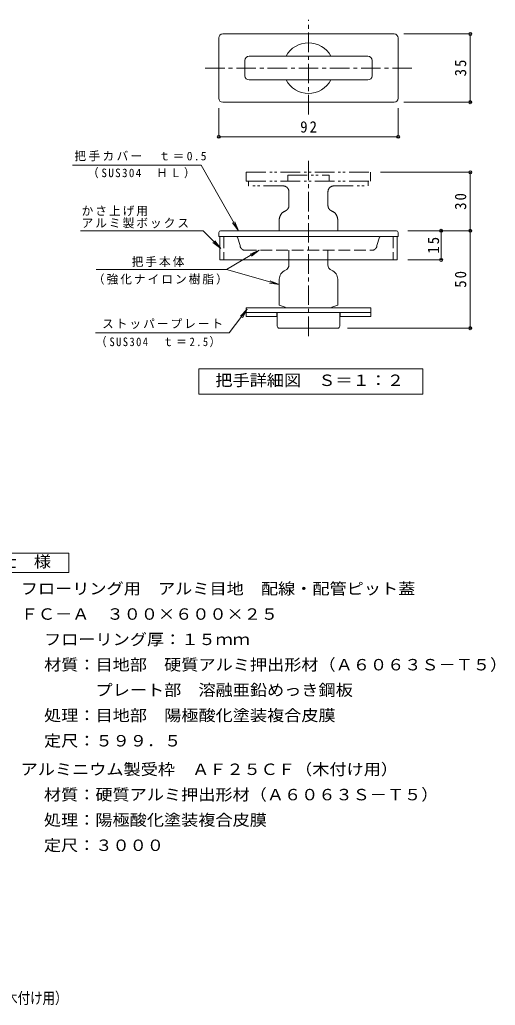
# Model space of a CAD drawing. Units: millimetres, scale not verified, with parts at other scales. Extents: x -1520 to 1548, y -1373 to 1156.
# Drawn here: x 328 to 1548, y -1373 to 1156 of the extents above; entities that cross this region are included whole.
import ezdxf
from ezdxf.enums import TextEntityAlignment as Align

# ---------------------------------------------------------------- set-up
doc = ezdxf.new("R2010")
doc.units = ezdxf.units.MM
doc.header["$LTSCALE"] = 10
doc.header["$PDMODE"] = 32
doc.header["$PDSIZE"] = 8
for name, pattern in [('CHAIN1', [8, 5, -1, 1, -1]), ('DASHED3', [4, 3, -1]), ('DOUBLE_CHAIN1', [8.8, 5, -1, 0.6, -0.6, 0.6, -1])]:
    doc.linetypes.add(name, pattern=pattern)
for name, color, linetype, lineweight in [('C-0', 3, 'Continuous', 9), ('C-4', 7, 'Continuous', 9), ('C-5', 7, 'Continuous', 9), ('C-A', 3, 'Continuous', 9), ('D-5', 7, 'Continuous', 9)]:
    doc.layers.add(name, color=color, linetype=linetype, lineweight=lineweight)
doc.layers.add('F-5_F-5ﾚｲﾔ', color=2, linetype='Continuous')
doc.styles.add('ＭＳ ゴシック', font='')
doc.styles.get('ＭＳ ゴシック').set_extended_font_data('MS Gothic')

msp = doc.modelspace()

# ---------------------------------------------------------------- linework, layer by layer
at = {"layer": 'C-0', "linetype": 'CHAIN1'}
for p, q in [((1068.61, 913.07), (1068.61, 1156.25)), ((803.78, 1032.08), (1335.02, 1032.08))]:
    msp.add_line(p, q, dxfattribs=at)
at = {"layer": 'C-0'}
for p, q in [((1288.61, 1119.58), (848.61, 1119.58)), ((838.61, 954.58), (838.61, 1109.58)), ((1298.61, 954.58), (1298.61, 1109.58)), ((1220.61, 1062.58), (916.61, 1062.58)), ((905.61, 1012.58), (905.61, 1051.58)), ((1231.61, 1012.58), (1231.61, 1051.58)), ((1220.61, 1001.58), (916.61, 1001.58)), ((848.61, 944.58), (1288.61, 944.58)), ((1018.61, 527.08), (1018.61, 539.58)), ((1118.61, 527.08), (1118.61, 539.58)), ((993.61, 490.08), (993.61, 424.08)), ((1143.61, 490), (1143.61, 424.08)), ((908.61, 417.08), (1228.61, 417.08)), ((908.61, 417.08), (908.61, 394.58)), ((993.61, 424.08), (1008.61, 418.58)), ((1008.61, 418.58), (1008.61, 417.08)), ((1143.61, 424.08), (1128.61, 418.58)), ((1128.61, 418.58), (1128.61, 417.08)), ((1228.61, 417.08), (1228.61, 394.58)), ((908.61, 404.58), (1228.61, 404.58)), ((908.61, 394.58), (987.36, 394.58)), ((987.36, 404.58), (987.36, 394.58)), ((988.61, 369.58), (988.61, 404.58)), ((1148.61, 369.58), (1148.61, 404.58)), ((1149.86, 404.58), (1149.86, 394.58)), ((1149.86, 394.58), (1228.61, 394.58)), ((1143.61, 364.58), (993.61, 364.58))]:
    msp.add_line(p, q, dxfattribs=at)
at = {"layer": 'C-0', "linetype": 'DOUBLE_CHAIN1'}
for p, q in [((909.11, 764.58), (1228.11, 764.58)), ((909.11, 764.58), (909.11, 742.08)), ((1228.11, 764.58), (1228.11, 742.08)), ((909.11, 742.08), (1228.11, 742.08)), ((915.11, 742.08), (915.11, 729.58)), ((1015.61, 757.08), (1121.61, 757.08)), ((1015.61, 757.08), (1015.61, 742.08)), ((1121.61, 757.08), (1121.61, 742.08)), ((1222.11, 742.08), (1222.11, 729.58)), ((1003.61, 729.58), (915.11, 729.58)), ((1018.61, 679.58), (1018.61, 714.58)), ((1118.61, 679.58), (1118.61, 714.58)), ((1133.61, 729.58), (1222.11, 729.58)), ((993.61, 642.58), (993.61, 614.58)), ((1143.61, 642.5), (1143.61, 614.58))]:
    msp.add_line(p, q, dxfattribs=at)
at = {"layer": 'C-0'}
for centre, radius, start, end in [((848.61, 1109.58), 10, 90, 180), ((1288.61, 1109.58), 10, 0, 90), ((1068.61, 1032.08), 65, 27.9843, 152.0157), ((916.61, 1051.58), 11, 90, 180), ((1220.61, 1051.58), 11, 0, 90), ((916.61, 1012.58), 11, 180, 270), ((1220.61, 1012.58), 11, 270, 0), ((1068.61, 1032.08), 65, 207.9843, 332.0157), ((848.61, 954.58), 10, 180, 270), ((1288.61, 954.58), 10, 270, 0), ((1018.61, 490), 25, 112.02434, 180), ((1003.61, 527.08), 15, 292.02405, 0), ((1133.61, 527.08), 15, 180, 247.97595), ((1118.61, 490), 25, 0, 67.97566), ((993.61, 369.58), 5, 180, 270), ((1143.61, 369.58), 5, 270, 0)]:
    msp.add_arc(centre, radius, start, end, dxfattribs=at)
at = {"layer": 'C-0', "linetype": 'DOUBLE_CHAIN1'}
for centre, radius, start, end in [((1003.61, 714.58), 15, 0, 90), ((1133.61, 714.58), 15, 90, 180), ((1018.61, 642.5), 25, 112.02371, 180), ((1003.61, 679.58), 15, 292.02405, 0), ((1133.61, 679.58), 15, 180, 247.97595), ((1118.61, 642.5), 25, 0, 67.97629)]:
    msp.add_arc(centre, radius, start, end, dxfattribs=at)
at = {"layer": 'C-4'}
for p, q in [((1313.61, 1119.58), (1486.66, 1119.58)), ((1483.66, 944.58), (1483.66, 1119.58)), ((1313.61, 944.58), (1486.66, 944.58)), ((838.61, 929.58), (838.61, 853.07)), ((1298.61, 929.58), (1298.61, 853.07)), ((838.61, 856.07), (1298.61, 856.07)), ((463.41, 783.13), (793.3, 783.13)), ((1253.11, 764.58), (1486.66, 764.58)), ((1483.66, 364.58), (1483.66, 764.58)), ((888.69, 614.58), (879.32, 637.76)), ((1323.61, 614.58), (1486.66, 614.58)), ((1409.05, 539.58), (1409.05, 614.58)), ((942.27, 564.58), (919.26, 554.81)), ((1323.61, 539.58), (1412.05, 539.58)), ((523.53, 514.87), (857.86, 514.87)), ((993.61, 476.6), (970.64, 486.47)), ((911.34, 412.97), (893.79, 395.17)), ((1168.61, 364.58), (1486.66, 364.58)), ((522.23, 352.24), (865.4, 352.24))]:
    msp.add_line(p, q, dxfattribs=at)
for points in [[(793.3, 783.13), (888.69, 614.58), (873.64, 634.54)], [(857.86, 514.87), (942.27, 564.58), (922.57, 549.19)], [(857.86, 514.87), (993.61, 476.6), (968.87, 480.19)], [(865.4, 352.24), (911.34, 412.97), (898.99, 391.23)]]:
    msp.add_lwpolyline(points, dxfattribs=at)
for p in [(1483.66, 1119.58), (1483.66, 944.58), (838.61, 856.07), (1298.61, 856.07), (1483.66, 764.58), (1409.05, 614.58), (1483.66, 614.58), (1409.05, 539.58), (1483.66, 364.58)]:
    msp.add_point(p, dxfattribs=at)
at = {"layer": 'C-5'}
msp.add_line((843.37, 568.83), (828.18, 588.68), dxfattribs=at)
msp.add_lwpolyline([(483.74, 614.17), (798.15, 614.17), (843.37, 568.83), (823.56, 584.07)], dxfattribs=at)
msp.add_lwpolyline([(787.25, 194.9), (787.25, 259.9), (1362.25, 259.9), (1362.25, 194.9)], close=True, dxfattribs=at)
at = {"layer": 'C-A', "linetype": 'CHAIN1'}
msp.add_line((1068.61, 794.3), (1068.61, 335.49), dxfattribs=at)
at = {"layer": 'C-A'}
for p, q in [((838.61, 610.08), (838.61, 599.58)), ((1294.11, 614.58), (843.11, 614.58)), ((1298.61, 610.08), (1298.61, 599.58)), ((1250.81, 599.58), (838.61, 599.58)), ((841.11, 599.58), (841.11, 539.58)), ((1253.21, 599.58), (1298.61, 599.58)), ((1296.11, 599.58), (1296.11, 539.58)), ((1296.11, 539.58), (841.11, 539.58))]:
    msp.add_line(p, q, dxfattribs=at)
at = {"layer": 'C-A', "linetype": 'DASHED3'}
for p, q in [((851.11, 599.58), (851.11, 539.58)), ((886.42, 597.77), (893.11, 577.08)), ((1250.81, 597.77), (1244.11, 577.08)), ((1286.11, 599.58), (1286.11, 539.58)), ((905.61, 564.58), (1231.61, 564.58)), ((1018.61, 539.58), (1018.61, 564.58)), ((1118.61, 539.58), (1118.61, 564.58))]:
    msp.add_line(p, q, dxfattribs=at)
at = {"layer": 'C-A'}
for centre, start, end in [((843.11, 610.08), 90, 180), ((1294.11, 610.08), 0, 90)]:
    msp.add_arc(centre, 4.5, start, end, dxfattribs=at)
at = {"layer": 'C-A', "linetype": 'DASHED3'}
for centre, radius, start, end in [((884.02, 597.08), 2.5, 16.1008, 90), ((1253.21, 597.08), 2.5, 90, 163.8992), ((905.61, 577.08), 12.5, 180, 270), ((1231.61, 577.08), 12.5, 270, 0)]:
    msp.add_arc(centre, radius, start, end, dxfattribs=at)
at = {"layer": 'D-5', "color": 2}
for p, q in [((228.44, -212.81), (453.44, -212.81)), ((453.44, -212.81), (453.44, -262.81)), ((453.44, -262.81), (228.44, -262.81))]:
    msp.add_line(p, q, dxfattribs=at)

# ---------------------------------------------------------------- texts
at = {"layer": 'C-4', "color": 2, "char_height": 29.33, "attachment_point": 7, "rotation": 90, "style": 'ＭＳ ゴシック'}
for s, insert in [('\\T1.27;\\W0.95;35', (1473.66, 1010.83)), ('\\T1.27;\\W0.95;30', (1473.66, 668.33)), ('\\T1.27;\\W0.95;15', (1404.06, 555.83)), ('\\T1.27;\\W0.95;50', (1473.66, 468.33))]:
    msp.add_mtext(s, dxfattribs=dict(at, insert=insert))
at = {"layer": 'C-4', "color": 2, "insert": (1047.36, 866.07), "char_height": 29.33, "attachment_point": 7, "style": 'ＭＳ ゴシック'}
msp.add_mtext('\\T1.27;\\W0.95;92', dxfattribs=at)
at = {"layer": 'C-4', "char_height": 21.99, "attachment_point": 7, "style": 'ＭＳ ゴシック'}
for s, insert in [('\\T1.2;把手カバー\u3000ｔ＝0.5', (468.23, 792.9)), ('\\T1.24;\\W0.95;（SUS304\u3000ＨＬ）', (501.98, 749.21)), ('\\T1.17;把手本体', (614.97, 521.42)), ('\\T1.17;（強化ナイロン樹脂）', (515.58, 476.2)), ('\\T1.17;ストッパープレート', (539.11, 362.51)), ('\\T1.27;\\W0.9;（SUS304\u3000ｔ＝2.5）', (523.7, 315.62))]:
    msp.add_mtext(s, dxfattribs=dict(at, insert=insert))
at = {"layer": 'C-5', "color": 2, "style": 'ＭＳ ゴシック', "width": 1.1}
msp.add_text('把手詳細図\u3000Ｓ＝１：２', height=29.33, dxfattribs=at).set_placement((829.75, 207.4), align=Align.BOTTOM_LEFT)
at = {"layer": 'C-5', "char_height": 21.99, "attachment_point": 7, "style": 'ＭＳ ゴシック'}
for s, insert in [('\\T1.17;かさ上げ用', (486.53, 651.93)), ('\\T1.17;アルミ製ボックス', (486.53, 620.72))]:
    msp.add_mtext(s, dxfattribs=dict(at, insert=insert))
at = {"layer": 'D-5', "color": 2, "style": 'ＭＳ ゴシック', "width": 1.1}
for s, p in [('仕\u3000様', (275.94, -257.81)), ('フローリング用\u3000アルミ目地\u3000配線・配管ピット蓋', (330.53, -327.29)), ('ＦＣ－Ａ\u3000３００×６００×２５', (330.53, -392.5)), ('フローリング厚：１５ｍｍ', (390.24, -457.5)), ('材質：目地部\u3000硬質アルミ押出形材（Ａ６０６３Ｓ－Ｔ５）', (390.24, -522.5)), ('\u3000\u3000\u3000プレート部\u3000溶融亜鉛めっき鋼板', (390.24, -587.5)), ('処理：目地部\u3000陽極酸化塗装複合皮膜', (390.24, -652.5)), ('定尺：５９９．５', (390.24, -717.72)), ('アルミニウム製受枠\u3000ＡＦ２５ＣＦ（木付け用）', (330.08, -790.93)), ('材質：硬質アルミ押出形材（Ａ６０６３Ｓ－Ｔ５）', (389.79, -855.93)), ('処理：陽極酸化塗装複合皮膜', (389.79, -920.93)), ('定尺：３０００', (389.79, -985.93))]:
    msp.add_text(s, height=29.33, dxfattribs=at).set_placement(p, align=Align.BOTTOM_LEFT)
at = {"layer": 'F-5_F-5ﾚｲﾔ', "style": 'ＭＳ ゴシック', "width": 0.8}
msp.add_text('ＦＣ－Ａ\u3000３００×６００×２５＋ＡＦ２５ＣＦ（木付け用）', height=29.33, dxfattribs=at).set_placement((-445.59, -1378.11), align=Align.BOTTOM_LEFT)

doc.saveas('drawing.dxf')
